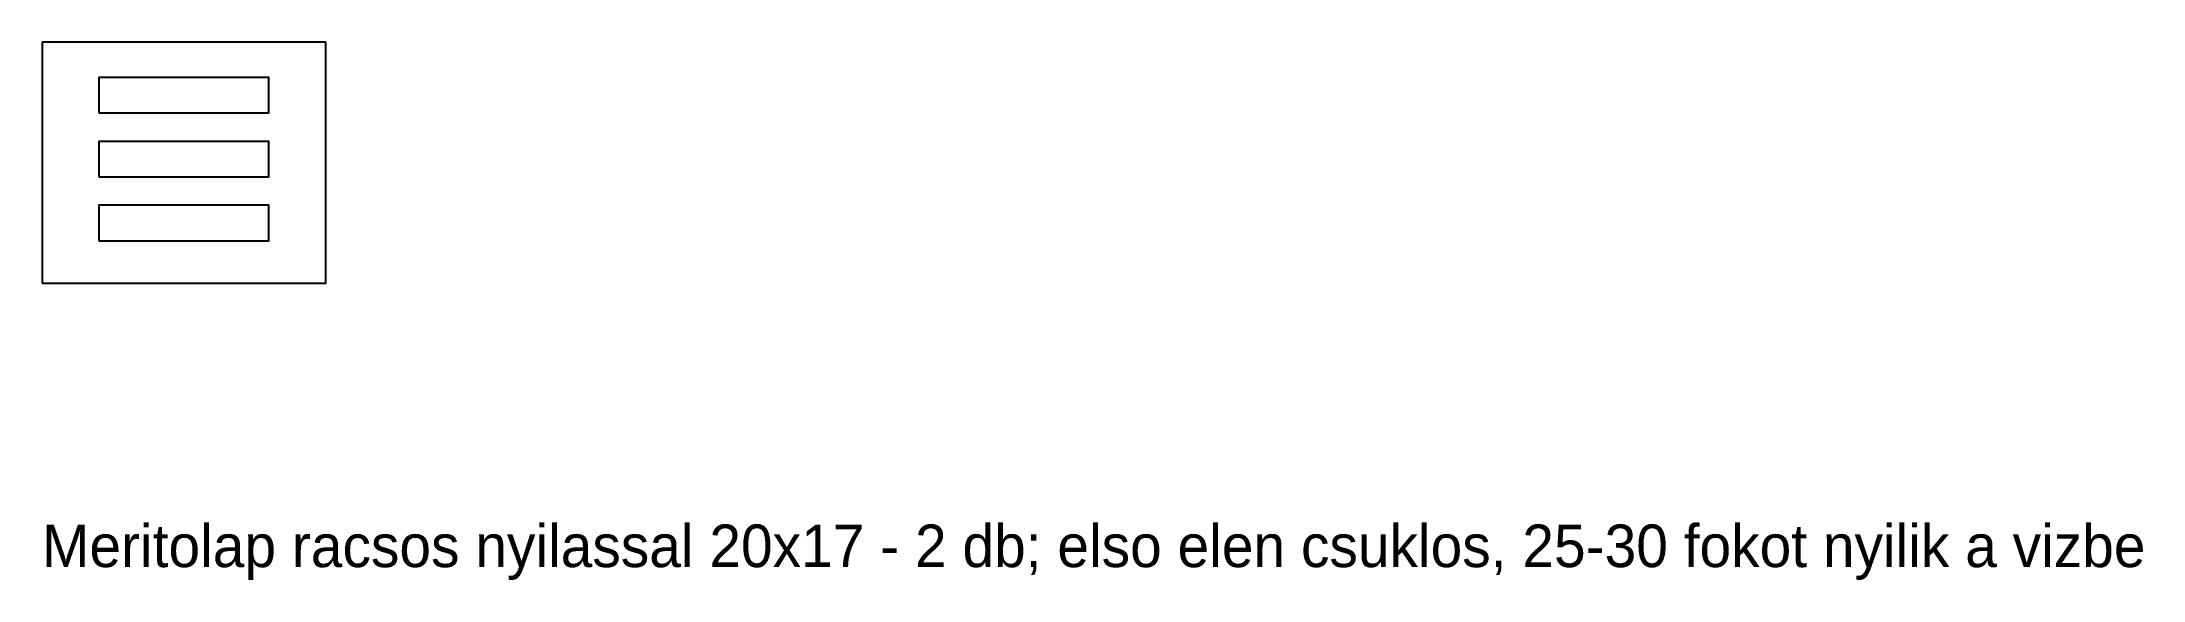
# Model space of a CAD drawing. Header units: millimetres. Extents: x 0 to 148, y -21 to 17.
import ezdxf

# ---------------------------------------------------------------- set-up
doc = ezdxf.new("R2010")
doc.units = ezdxf.units.MM
doc.layers.add('KONTUR', color=7, linetype='Continuous')
doc.layers.add('SZOVEG', color=3, linetype='Continuous')

msp = doc.modelspace()

# ---------------------------------------------------------------- linework, layer by layer
at = {"layer": 'KONTUR'}
for points in [[(0, 0), (20, 0), (20, 17), (0, 17)], [(4, 12), (16, 12), (16, 14.5), (4, 14.5)], [(4, 7.5), (16, 7.5), (16, 10), (4, 10)], [(4, 3), (16, 3), (16, 5.5), (4, 5.5)]]:
    msp.add_lwpolyline(points, close=True, dxfattribs=at)

# ---------------------------------------------------------------- texts
at = {"layer": 'SZOVEG'}
msp.add_text('Meritolap racsos nyilassal 20x17 - 2 db; elso elen csuklos, 25-30 fokot nyilik a vizbe', height=3, dxfattribs=at).set_placement((0, -20))

doc.saveas('drawing.dxf')
